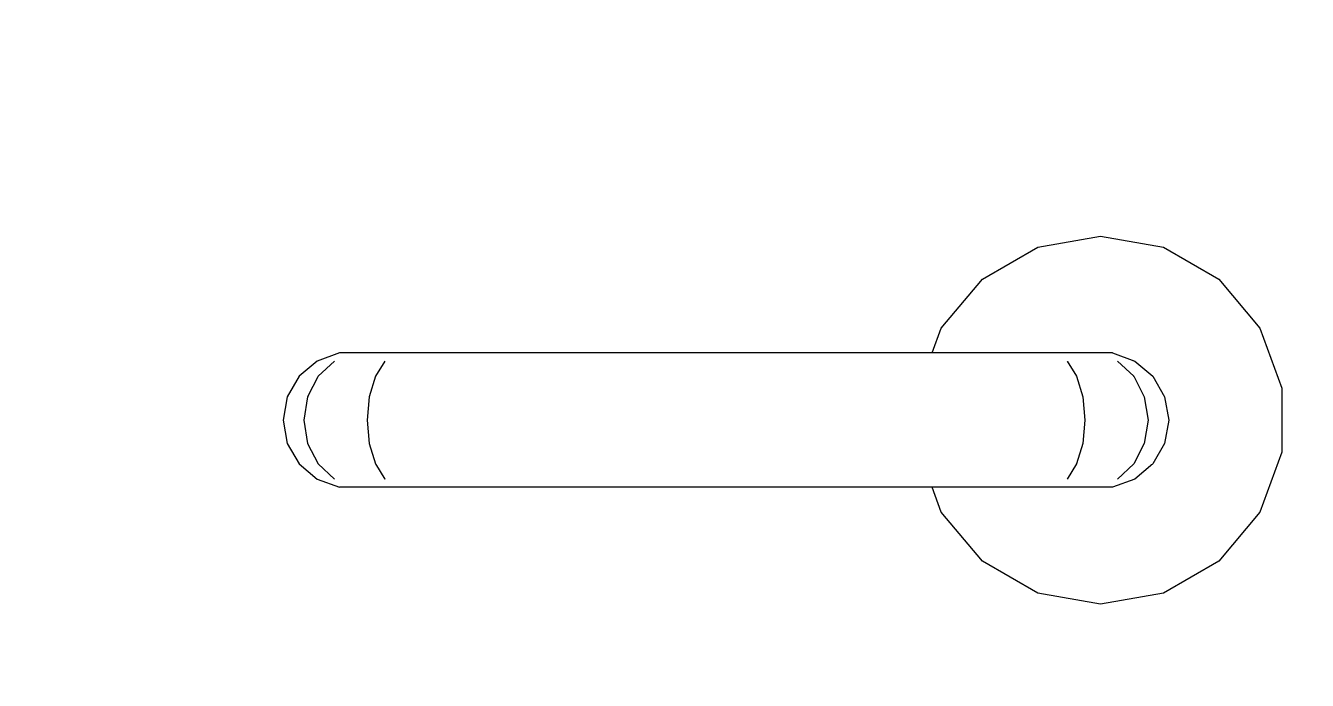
# Model space of a CAD drawing. Header units: millimetres. Extents: x -15634 to 67596, y -3027 to 55843.
# Drawn here: x 23108.6 to 23296.7, y 30557.4 to 30653.5 of the extents above; entities that cross this region are included whole.
import ezdxf

# ---------------------------------------------------------------- set-up
doc = ezdxf.new("R2010")
doc.units = ezdxf.units.MM
doc.header["$MEASUREMENT"] = 0
doc.set_wipeout_variables(frame=1)
doc.linetypes.add('Wipeout_Contour', pattern=[1000, 0, -1000])
doc.layers.add('Dimensioning - General', color=7, linetype='Continuous')
doc.layers.add('Structural - Bearing', color=7, linetype='Continuous')
for name, color, linetype, lineweight, true_color in [('Dimensioning - General_Pen_No__61', 7, 'Continuous', 20, 0x6a6a6a), ('Dimensioning - General_Pen_No__88', 7, 'Continuous', 20, 0xfd4435), ('Structural - Bearing_Pen_No__82', 7, 'Continuous', 20, 0xaaaaaa)]:
    doc.layers.add(name, color=color, linetype=linetype, lineweight=lineweight, true_color=true_color)
doc.styles.add('GENERATED_STYLE_6', font='calibril.ttf')
doc.dimstyles.new('GENERATED_STYLE__3', dxfattribs={"dimtxt": 195.999997, "dimasz": 106.4, "dimexe": 0.18, "dimexo": 0.0625, "dimgap": 0.09, "dimtad": 1, "dimdec": 0, "dimlfac": 0.1, "dimzin": 0, "dimdsep": 46, "dimtxsty": 'GENERATED_STYLE_6', "dimblk": 'ARROWHEAD_2', "dimblk1": 'ARROWHEAD_2', "dimblk2": 'ARROWHEAD_2', "dimcen": 0.09, "dimse1": 1, "dimse2": 1, "dimclrd": 256, "dimclre": 256, "dimclrt": 256, "dimadec": 0, "dimazin": 0, "dimtfac": 1, "dimtdec": 4, "dimtmove": 0, "dimatfit": 3, "dimfxl": 1, "dimtolj": 1, "dimtzin": 0, "dimarcsym": 0})

# ---------------------------------------------------------------- blocks, each defined once
blk = doc.blocks.new('*D55')
at = {"layer": 'Dimensioning - General_Pen_No__61', "color": 251, "linetype": 'Continuous', "lineweight": 20, "true_color": 0x6a6a6a, "transparency": 16777216}
for p, q in [((27454.43, 32236.02), (27594.43, 32155.19)), ((27629.43, 32195.6), (27419.43, 32195.6)), ((27524.43, 29495.6), (27524.43, 32195.6)), ((27454.43, 29536.02), (27594.43, 29455.19)), ((27629.43, 29495.6), (27419.43, 29495.6))]:
    blk.add_line(p, q, dxfattribs=at)
at = {"layer": 'Dimensioning - General_Pen_No__88', "color": 20, "lineweight": 20, "true_color": 0xfd4435, "transparency": 16777216, "char_height": 196, "attachment_point": 7, "rotation": 90, "style": 'GENERATED_STYLE_6'}
for s, insert in [('\\A1;{\\pql;\\fCalibri Light|b0|i0|c0|p34;20}', (27485.23, 31837.36)), ('\\A1;{\\pql;\\fCalibri Light|b0|i0|c0|p34;270}', (27485.23, 30607.27))]:
    blk.add_mtext(s, dxfattribs=dict(at, insert=insert))
blk = doc.blocks.new('ARROWHEAD_2')
at = {"color": 0, "linetype": 'Continuous', "lineweight": 0}
for p, q in [((-0.3781, -0.655), (0.3781, 0.655)), ((0, 0), (-1, 0))]:
    blk.add_line(p, q, dxfattribs=at)
blk = doc.blocks.new('*D103')
at = {"layer": 'Dimensioning - General_Pen_No__61', "color": 251, "linetype": 'Continuous', "lineweight": 20, "true_color": 0x6a6a6a, "transparency": 16777216}
for p, q in [((28004.43, 32236.02), (28144.43, 32155.19)), ((28179.43, 32195.6), (27969.43, 32195.6)), ((28074.43, 29495.6), (28074.43, 32195.6)), ((28004.43, 29536.02), (28144.43, 29455.19)), ((28179.43, 29495.6), (27969.43, 29495.6))]:
    blk.add_line(p, q, dxfattribs=at)
at = {"layer": 'Dimensioning - General_Pen_No__88', "color": 20, "lineweight": 20, "true_color": 0xfd4435, "transparency": 16777216, "char_height": 196, "attachment_point": 7, "rotation": 90, "style": 'GENERATED_STYLE_6'}
for s, insert in [('\\A1;{\\pql;\\fCalibri Light|b0|i0|c0|p34;20}', (28035.23, 31837.36)), ('\\A1;{\\pql;\\fCalibri Light|b0|i0|c0|p34;270}', (28035.23, 30607.27))]:
    blk.add_mtext(s, dxfattribs=dict(at, insert=insert))
blk = doc.blocks.new('*D130')
at = {"layer": 'Dimensioning - General_Pen_No__61', "color": 251, "linetype": 'Continuous', "lineweight": 20, "true_color": 0x6a6a6a, "transparency": 16777216}
for p, q in [((28554.43, 32436.02), (28694.43, 32355.19)), ((28729.43, 32395.6), (28519.43, 32395.6)), ((28624.43, 29495.6), (28624.43, 32395.6)), ((28554.43, 29536.02), (28694.43, 29455.19)), ((28729.43, 29495.6), (28519.43, 29495.6))]:
    blk.add_line(p, q, dxfattribs=at)
at = {"layer": 'Dimensioning - General_Pen_No__88', "color": 20, "lineweight": 20, "true_color": 0xfd4435, "transparency": 16777216, "insert": (28585.23, 30707.27), "char_height": 196, "attachment_point": 7, "rotation": 90, "style": 'GENERATED_STYLE_6'}
blk.add_mtext('\\A1;{\\pql;\\fCalibri Light|b0|i0|c0|p34;290}', dxfattribs=at)
blk = doc.blocks.new('*D151')
at = {"layer": 'Dimensioning - General_Pen_No__61', "color": 251, "linetype": 'Continuous', "lineweight": 20, "true_color": 0x6a6a6a, "transparency": 16777216}
for p, q in [((34964.93, 32236.02), (35104.93, 32155.19)), ((35139.93, 32195.6), (34929.93, 32195.6)), ((35034.93, 29495.6), (35034.93, 32195.6)), ((34964.93, 29536.02), (35104.93, 29455.19)), ((35139.93, 29495.6), (34929.93, 29495.6))]:
    blk.add_line(p, q, dxfattribs=at)
at = {"layer": 'Dimensioning - General_Pen_No__88', "color": 20, "lineweight": 20, "true_color": 0xfd4435, "transparency": 16777216, "char_height": 196, "attachment_point": 7, "rotation": 90, "style": 'GENERATED_STYLE_6'}
for s, insert in [('\\A1;{\\pql;\\fCalibri Light|b0|i0|c0|p34;20}', (34995.73, 31837.36)), ('\\A1;{\\pql;\\fCalibri Light|b0|i0|c0|p34;270}', (34995.73, 30607.27))]:
    blk.add_mtext(s, dxfattribs=dict(at, insert=insert))
blk = doc.blocks.new('*D199')
at = {"layer": 'Dimensioning - General_Pen_No__61', "color": 251, "linetype": 'Continuous', "lineweight": 20, "true_color": 0x6a6a6a, "transparency": 16777216}
for p, q in [((35514.93, 32236.02), (35654.93, 32155.19)), ((35689.93, 32195.6), (35479.93, 32195.6)), ((35584.93, 29495.6), (35584.93, 32195.6)), ((35514.93, 29536.02), (35654.93, 29455.19)), ((35689.93, 29495.6), (35479.93, 29495.6))]:
    blk.add_line(p, q, dxfattribs=at)
at = {"layer": 'Dimensioning - General_Pen_No__88', "color": 20, "lineweight": 20, "true_color": 0xfd4435, "transparency": 16777216, "char_height": 196, "attachment_point": 7, "rotation": 90, "style": 'GENERATED_STYLE_6'}
for s, insert in [('\\A1;{\\pql;\\fCalibri Light|b0|i0|c0|p34;20}', (35545.73, 31837.36)), ('\\A1;{\\pql;\\fCalibri Light|b0|i0|c0|p34;270}', (35545.73, 30607.27))]:
    blk.add_mtext(s, dxfattribs=dict(at, insert=insert))
blk = doc.blocks.new('*D226')
at = {"layer": 'Dimensioning - General_Pen_No__61', "color": 251, "linetype": 'Continuous', "lineweight": 20, "true_color": 0x6a6a6a, "transparency": 16777216}
for p, q in [((36064.93, 32436.02), (36204.93, 32355.19)), ((36239.93, 32395.6), (36029.93, 32395.6)), ((36134.93, 29495.6), (36134.93, 32395.6)), ((36064.93, 29536.02), (36204.93, 29455.19)), ((36239.93, 29495.6), (36029.93, 29495.6))]:
    blk.add_line(p, q, dxfattribs=at)
at = {"layer": 'Dimensioning - General_Pen_No__88', "color": 20, "lineweight": 20, "true_color": 0xfd4435, "transparency": 16777216, "insert": (36095.73, 30707.27), "char_height": 196, "attachment_point": 7, "rotation": 90, "style": 'GENERATED_STYLE_6'}
blk.add_mtext('\\A1;{\\pql;\\fCalibri Light|b0|i0|c0|p34;290}', dxfattribs=at)

msp = doc.modelspace()

# ---------------------------------------------------------------- wipeouts: each hides what was drawn before it
at = {"color": 254, "linetype": 'Wipeout_Contour', "lineweight": 0, "ltscale": 1037839.966980483}
msp.add_wipeout([(23241.66, 30605.45), (23268.1, 30605.45), (23271.37, 30604.26), (23274.03, 30602.03), (23275.76, 30599.02), (23276.37, 30595.6), (23275.76, 30592.18), (23274.03, 30589.18), (23271.37, 30586.94), (23268.1, 30585.76), (23241.66, 30585.76), (23242.98, 30582.1), (23249.01, 30574.92), (23257.13, 30570.23), (23266.37, 30568.6), (23275.6, 30570.23), (23283.72, 30574.92), (23289.75, 30582.1), (23292.96, 30590.92), (23292.96, 30600.29), (23289.75, 30609.1), (23283.72, 30616.29), (23275.6, 30620.98), (23266.37, 30622.6), (23257.13, 30620.98), (23249.01, 30616.29), (23242.98, 30609.1)], dxfattribs=at).dxf.layer = 'Structural - Bearing'

# ---------------------------------------------------------------- next in the draw order: linework, layer by layer
at = {"layer": 'Structural - Bearing_Pen_No__82', "color": 253, "linetype": 'Continuous', "lineweight": 20, "true_color": 0xaaaaaa}
for p, q in [((23249.01, 30616.29), (23257.13, 30620.98)), ((23257.13, 30620.98), (23266.37, 30622.6)), ((23266.37, 30622.6), (23275.6, 30620.98)), ((23275.6, 30620.98), (23283.72, 30616.29)), ((23242.98, 30609.1), (23249.01, 30616.29)), ((23283.72, 30616.29), (23289.75, 30609.1)), ((23289.75, 30609.1), (23292.96, 30600.29)), ((23292.96, 30600.29), (23292.96, 30590.92)), ((23292.96, 30590.92), (23289.75, 30582.1)), ((23249.01, 30574.92), (23242.98, 30582.1)), ((23289.75, 30582.1), (23283.72, 30574.92)), ((23257.13, 30570.23), (23249.01, 30574.92)), ((23283.72, 30574.92), (23275.6, 30570.23)), ((23266.37, 30568.6), (23257.13, 30570.23)), ((23275.6, 30570.23), (23266.37, 30568.6))]:
    msp.add_line(p, q, dxfattribs=at)

# ---------------------------------------------------------------- next in the draw order: wipeouts: each hides what was drawn before it
at = {"color": 254, "linetype": 'Wipeout_Contour', "lineweight": 0, "ltscale": 153783.421885}
msp.add_wipeout([(23265.91, 30605.45), (23268.84, 30604.26), (23271.37, 30604.26), (23268.1, 30605.45)], dxfattribs=at).dxf.layer = 'Structural - Bearing'
at = {"color": 254, "linetype": 'Wipeout_Contour', "lineweight": 0, "ltscale": 153763.021632}
msp.add_wipeout([(23273.32, 30595.6), (23272.78, 30592.18), (23275.76, 30592.18), (23276.37, 30595.6)], dxfattribs=at).dxf.layer = 'Structural - Bearing'

# ---------------------------------------------------------------- next in the draw order: wipeouts: each hides what was drawn before it
at = {"color": 254, "linetype": 'Wipeout_Contour', "lineweight": 0, "ltscale": 153784.771691}
msp.add_wipeout([(23268.84, 30604.26), (23271.23, 30602.03), (23274.03, 30602.03), (23271.37, 30604.26)], dxfattribs=at).dxf.layer = 'Structural - Bearing'
at = {"color": 254, "linetype": 'Wipeout_Contour', "lineweight": 0, "ltscale": 153750.11703}
msp.add_wipeout([(23272.78, 30592.18), (23271.23, 30589.18), (23274.03, 30589.18), (23275.76, 30592.18)], dxfattribs=at).dxf.layer = 'Structural - Bearing'

# ---------------------------------------------------------------- next in the draw order: wipeouts: each hides what was drawn before it
at = {"color": 254, "linetype": 'Wipeout_Contour', "lineweight": 0, "ltscale": 153772.422725}
msp.add_wipeout([(23259.77, 30605.45), (23261.46, 30604.26), (23268.84, 30604.26), (23265.91, 30605.45)], dxfattribs=at).dxf.layer = 'Structural - Bearing'
at = {"color": 254, "linetype": 'Wipeout_Contour', "lineweight": 0, "ltscale": 153781.469542}
msp.add_wipeout([(23271.23, 30602.03), (23272.78, 30599.02), (23275.76, 30599.02), (23274.03, 30602.03)], dxfattribs=at).dxf.layer = 'Structural - Bearing'
at = {"color": 254, "linetype": 'Wipeout_Contour', "lineweight": 0, "ltscale": 153736.735329}
msp.add_wipeout([(23268.84, 30586.94), (23271.37, 30586.94), (23274.03, 30589.18), (23271.23, 30589.18)], dxfattribs=at).dxf.layer = 'Structural - Bearing'

# ---------------------------------------------------------------- next in the draw order: linework, layer by layer
at = {"layer": 'Structural - Bearing_Pen_No__82', "color": 253, "linetype": 'Continuous', "lineweight": 20, "true_color": 0xaaaaaa}
msp.add_line((23268.1, 30605.45), (23265.91, 30605.45), dxfattribs=at)

# ---------------------------------------------------------------- next in the draw order: wipeouts: each hides what was drawn before it
at = {"color": 254, "linetype": 'Wipeout_Contour', "lineweight": 0, "ltscale": 153772.02734}
msp.add_wipeout([(23268.84, 30604.26), (23261.46, 30604.26), (23262.83, 30602.03), (23271.23, 30602.03)], dxfattribs=at).dxf.layer = 'Structural - Bearing'
at = {"color": 254, "linetype": 'Wipeout_Contour', "lineweight": 0, "ltscale": 153773.91006}
msp.add_wipeout([(23272.78, 30599.02), (23273.32, 30595.6), (23276.37, 30595.6), (23275.76, 30599.02)], dxfattribs=at).dxf.layer = 'Structural - Bearing'
at = {"color": 254, "linetype": 'Wipeout_Contour', "lineweight": 0, "ltscale": 153724.49404}
msp.add_wipeout([(23268.84, 30586.94), (23265.91, 30585.76), (23268.1, 30585.76), (23271.37, 30586.94)], dxfattribs=at).dxf.layer = 'Structural - Bearing'

# ---------------------------------------------------------------- next in the draw order: linework, layer by layer
at = {"layer": 'Structural - Bearing_Pen_No__82', "color": 253, "linetype": 'Continuous', "lineweight": 20, "true_color": 0xaaaaaa}
for p, q in [((23268.1, 30605.45), (23271.37, 30604.26)), ((23275.76, 30599.02), (23276.37, 30595.6)), ((23276.37, 30595.6), (23275.76, 30592.18))]:
    msp.add_line(p, q, dxfattribs=at)

# ---------------------------------------------------------------- next in the draw order: wipeouts: each hides what was drawn before it
at = {"color": 254, "linetype": 'Wipeout_Contour', "lineweight": 0, "ltscale": 153753.579074}
msp.add_wipeout([(23259.77, 30605.45), (23251.6, 30605.45), (23252.03, 30604.26), (23261.46, 30604.26)], dxfattribs=at).dxf.layer = 'Structural - Bearing'
at = {"color": 254, "linetype": 'Wipeout_Contour', "lineweight": 0, "ltscale": 153767.425884}
msp.add_wipeout([(23262.83, 30602.03), (23263.73, 30599.02), (23272.78, 30599.02), (23271.23, 30602.03)], dxfattribs=at).dxf.layer = 'Structural - Bearing'
at = {"color": 254, "linetype": 'Wipeout_Contour', "lineweight": 0, "ltscale": 153748.280353}
msp.add_wipeout([(23264.04, 30595.6), (23263.73, 30592.18), (23272.78, 30592.18), (23273.32, 30595.6)], dxfattribs=at).dxf.layer = 'Structural - Bearing'

# ---------------------------------------------------------------- next in the draw order: linework, layer by layer
at = {"layer": 'Structural - Bearing_Pen_No__82', "color": 253, "linetype": 'Continuous', "lineweight": 20, "true_color": 0xaaaaaa}
for p, q in [((23265.91, 30605.45), (23259.77, 30605.45)), ((23268.84, 30604.26), (23271.23, 30602.03)), ((23271.37, 30604.26), (23274.03, 30602.03)), ((23275.76, 30592.18), (23274.03, 30589.18))]:
    msp.add_line(p, q, dxfattribs=at)

# ---------------------------------------------------------------- next in the draw order: wipeouts: each hides what was drawn before it
at = {"color": 254, "linetype": 'Wipeout_Contour', "lineweight": 0, "ltscale": 153750.440395}
msp.add_wipeout([(23261.46, 30604.26), (23252.03, 30604.26), (23252.38, 30602.03), (23262.83, 30602.03)], dxfattribs=at).dxf.layer = 'Structural - Bearing'
at = {"color": 254, "linetype": 'Wipeout_Contour', "lineweight": 0, "ltscale": 153759.169816}
msp.add_wipeout([(23263.73, 30599.02), (23264.04, 30595.6), (23273.32, 30595.6), (23272.78, 30599.02)], dxfattribs=at).dxf.layer = 'Structural - Bearing'
at = {"color": 254, "linetype": 'Wipeout_Contour', "lineweight": 0, "ltscale": 153736.070534}
msp.add_wipeout([(23262.83, 30589.18), (23271.23, 30589.18), (23272.78, 30592.18), (23263.73, 30592.18)], dxfattribs=at).dxf.layer = 'Structural - Bearing'

# ---------------------------------------------------------------- next in the draw order: linework, layer by layer
at = {"layer": 'Structural - Bearing_Pen_No__82', "color": 253, "linetype": 'Continuous', "lineweight": 20, "true_color": 0xaaaaaa}
for p, q in [((23271.23, 30602.03), (23272.78, 30599.02)), ((23274.03, 30602.03), (23275.76, 30599.02)), ((23272.78, 30599.02), (23273.32, 30595.6)), ((23273.32, 30595.6), (23272.78, 30592.18))]:
    msp.add_line(p, q, dxfattribs=at)

# ---------------------------------------------------------------- next in the draw order: wipeouts: each hides what was drawn before it
at = {"color": 254, "linetype": 'Wipeout_Contour', "lineweight": 0, "ltscale": 153645.094785}
msp.add_wipeout([(23251.6, 30605.45), (23171.14, 30605.45), (23170.71, 30604.26), (23252.03, 30604.26)], dxfattribs=at).dxf.layer = 'Structural - Bearing'
at = {"color": 254, "linetype": 'Wipeout_Contour', "lineweight": 0, "ltscale": 153743.802356}
msp.add_wipeout([(23262.83, 30602.03), (23252.38, 30602.03), (23252.6, 30599.02), (23263.73, 30599.02)], dxfattribs=at).dxf.layer = 'Structural - Bearing'
at = {"color": 254, "linetype": 'Wipeout_Contour', "lineweight": 0, "ltscale": 153723.572256}
msp.add_wipeout([(23264.04, 30595.6), (23252.68, 30595.6), (23252.6, 30592.18), (23263.73, 30592.18)], dxfattribs=at).dxf.layer = 'Structural - Bearing'
at = {"color": 254, "linetype": 'Wipeout_Contour', "lineweight": 0, "ltscale": 153723.987024}
msp.add_wipeout([(23262.83, 30589.18), (23261.46, 30586.94), (23268.84, 30586.94), (23271.23, 30589.18)], dxfattribs=at).dxf.layer = 'Structural - Bearing'

# ---------------------------------------------------------------- next in the draw order: linework, layer by layer
at = {"layer": 'Structural - Bearing_Pen_No__82', "color": 253, "linetype": 'Continuous', "lineweight": 20, "true_color": 0xaaaaaa}
for p, q in [((23241.66, 30605.45), (23242.98, 30609.1)), ((23259.77, 30605.45), (23251.6, 30605.45)), ((23261.46, 30604.26), (23262.83, 30602.03)), ((23272.78, 30592.18), (23271.23, 30589.18)), ((23274.03, 30589.18), (23271.37, 30586.94))]:
    msp.add_line(p, q, dxfattribs=at)

# ---------------------------------------------------------------- next in the draw order: wipeouts: each hides what was drawn before it
at = {"color": 254, "linetype": 'Wipeout_Contour', "lineweight": 0, "ltscale": 153639.645668}
msp.add_wipeout([(23252.03, 30604.26), (23170.71, 30604.26), (23170.36, 30602.03), (23252.38, 30602.03)], dxfattribs=at).dxf.layer = 'Structural - Bearing'
at = {"color": 254, "linetype": 'Wipeout_Contour', "lineweight": 0, "ltscale": 153734.46345}
msp.add_wipeout([(23263.73, 30599.02), (23252.6, 30599.02), (23252.68, 30595.6), (23264.04, 30595.6)], dxfattribs=at).dxf.layer = 'Structural - Bearing'
at = {"color": 254, "linetype": 'Wipeout_Contour', "lineweight": 0, "ltscale": 153712.442235}
msp.add_wipeout([(23263.73, 30592.18), (23252.6, 30592.18), (23252.38, 30589.18), (23262.83, 30589.18)], dxfattribs=at).dxf.layer = 'Structural - Bearing'
at = {"color": 254, "linetype": 'Wipeout_Contour', "lineweight": 0, "ltscale": 153713.490678}
msp.add_wipeout([(23261.46, 30586.94), (23259.77, 30585.76), (23265.91, 30585.76), (23268.84, 30586.94)], dxfattribs=at).dxf.layer = 'Structural - Bearing'

# ---------------------------------------------------------------- next in the draw order: linework, layer by layer
at = {"layer": 'Structural - Bearing_Pen_No__82', "color": 253, "linetype": 'Continuous', "lineweight": 20, "true_color": 0xaaaaaa}
for p, q in [((23262.83, 30602.03), (23263.73, 30599.02)), ((23263.73, 30599.02), (23264.04, 30595.6)), ((23264.04, 30595.6), (23263.73, 30592.18)), ((23271.23, 30589.18), (23268.84, 30586.94)), ((23271.37, 30586.94), (23268.1, 30585.76)), ((23268.1, 30585.76), (23265.91, 30585.76))]:
    msp.add_line(p, q, dxfattribs=at)

# ---------------------------------------------------------------- next in the draw order: wipeouts: each hides what was drawn before it
at = {"color": 254, "linetype": 'Wipeout_Contour', "lineweight": 0, "ltscale": 153536.638604}
msp.add_wipeout([(23171.14, 30605.45), (23162.97, 30605.45), (23161.28, 30604.26), (23170.71, 30604.26)], dxfattribs=at).dxf.layer = 'Structural - Bearing'
at = {"color": 254, "linetype": 'Wipeout_Contour', "lineweight": 0, "ltscale": 153631.296543}
msp.add_wipeout([(23252.38, 30602.03), (23170.36, 30602.03), (23170.13, 30599.02), (23252.6, 30599.02)], dxfattribs=at).dxf.layer = 'Structural - Bearing'
at = {"color": 254, "linetype": 'Wipeout_Contour', "lineweight": 0, "ltscale": 153610.155417}
msp.add_wipeout([(23252.68, 30595.6), (23170.05, 30595.6), (23170.13, 30592.18), (23252.6, 30592.18)], dxfattribs=at).dxf.layer = 'Structural - Bearing'
at = {"color": 254, "linetype": 'Wipeout_Contour', "lineweight": 0, "ltscale": 153702.393386}
msp.add_wipeout([(23262.83, 30589.18), (23252.38, 30589.18), (23252.03, 30586.94), (23261.46, 30586.94)], dxfattribs=at).dxf.layer = 'Structural - Bearing'

# ---------------------------------------------------------------- next in the draw order: linework, layer by layer
at = {"layer": 'Structural - Bearing_Pen_No__82', "color": 253, "linetype": 'Continuous', "lineweight": 20, "true_color": 0xaaaaaa}
for p, q in [((23251.6, 30605.45), (23171.14, 30605.45)), ((23263.73, 30592.18), (23262.83, 30589.18))]:
    msp.add_line(p, q, dxfattribs=at)

# ---------------------------------------------------------------- next in the draw order: wipeouts: each hides what was drawn before it
at = {"color": 254, "linetype": 'Wipeout_Contour', "lineweight": 0, "ltscale": 153528.88301}
msp.add_wipeout([(23170.71, 30604.26), (23161.28, 30604.26), (23159.9, 30602.03), (23170.36, 30602.03)], dxfattribs=at).dxf.layer = 'Structural - Bearing'
at = {"color": 254, "linetype": 'Wipeout_Contour', "lineweight": 0, "ltscale": 153621.05464}
msp.add_wipeout([(23252.6, 30599.02), (23170.13, 30599.02), (23170.05, 30595.6), (23252.68, 30595.6)], dxfattribs=at).dxf.layer = 'Structural - Bearing'
at = {"color": 254, "linetype": 'Wipeout_Contour', "lineweight": 0, "ltscale": 153599.91348}
msp.add_wipeout([(23252.6, 30592.18), (23170.13, 30592.18), (23170.36, 30589.18), (23252.38, 30589.18)], dxfattribs=at).dxf.layer = 'Structural - Bearing'
at = {"color": 254, "linetype": 'Wipeout_Contour', "lineweight": 0, "ltscale": 153694.639836}
msp.add_wipeout([(23261.46, 30586.94), (23252.03, 30586.94), (23251.6, 30585.76), (23259.77, 30585.76)], dxfattribs=at).dxf.layer = 'Structural - Bearing'

# ---------------------------------------------------------------- next in the draw order: linework, layer by layer
at = {"layer": 'Structural - Bearing_Pen_No__82', "color": 253, "linetype": 'Continuous', "lineweight": 20, "true_color": 0xaaaaaa}
for p, q in [((23262.83, 30589.18), (23261.46, 30586.94)), ((23265.91, 30585.76), (23259.77, 30585.76))]:
    msp.add_line(p, q, dxfattribs=at)

# ---------------------------------------------------------------- next in the draw order: wipeouts: each hides what was drawn before it
at = {"color": 254, "linetype": 'Wipeout_Contour', "lineweight": 0, "ltscale": 153517.844754}
msp.add_wipeout([(23156.82, 30605.45), (23153.89, 30604.26), (23161.28, 30604.26), (23162.97, 30605.45)], dxfattribs=at).dxf.layer = 'Structural - Bearing'
at = {"color": 254, "linetype": 'Wipeout_Contour', "lineweight": 0, "ltscale": 153518.825809}
msp.add_wipeout([(23170.36, 30602.03), (23159.9, 30602.03), (23159, 30599.02), (23170.13, 30599.02)], dxfattribs=at).dxf.layer = 'Structural - Bearing'
at = {"color": 254, "linetype": 'Wipeout_Contour', "lineweight": 0, "ltscale": 153496.775258}
msp.add_wipeout([(23170.05, 30595.6), (23158.69, 30595.6), (23159, 30592.18), (23170.13, 30592.18)], dxfattribs=at).dxf.layer = 'Structural - Bearing'
at = {"color": 254, "linetype": 'Wipeout_Contour', "lineweight": 0, "ltscale": 153591.564027}
msp.add_wipeout([(23252.38, 30589.18), (23170.36, 30589.18), (23170.71, 30586.94), (23252.03, 30586.94)], dxfattribs=at).dxf.layer = 'Structural - Bearing'

# ---------------------------------------------------------------- next in the draw order: linework, layer by layer
at = {"layer": 'Structural - Bearing_Pen_No__82', "color": 253, "linetype": 'Continuous', "lineweight": 20, "true_color": 0xaaaaaa}
msp.add_line((23171.14, 30605.45), (23162.97, 30605.45), dxfattribs=at)

# ---------------------------------------------------------------- next in the draw order: wipeouts: each hides what was drawn before it
at = {"color": 254, "linetype": 'Wipeout_Contour', "lineweight": 0, "ltscale": 153507.354859}
msp.add_wipeout([(23153.89, 30604.26), (23151.51, 30602.03), (23159.9, 30602.03), (23161.28, 30604.26)], dxfattribs=at).dxf.layer = 'Structural - Bearing'
at = {"color": 254, "linetype": 'Wipeout_Contour', "lineweight": 0, "ltscale": 153507.682511}
msp.add_wipeout([(23170.13, 30599.02), (23159, 30599.02), (23158.69, 30595.6), (23170.05, 30595.6)], dxfattribs=at).dxf.layer = 'Structural - Bearing'
at = {"color": 254, "linetype": 'Wipeout_Contour', "lineweight": 0, "ltscale": 153487.419804}
msp.add_wipeout([(23170.13, 30592.18), (23159, 30592.18), (23159.9, 30589.18), (23170.36, 30589.18)], dxfattribs=at).dxf.layer = 'Structural - Bearing'
at = {"color": 254, "linetype": 'Wipeout_Contour', "lineweight": 0, "ltscale": 153586.11392}
msp.add_wipeout([(23252.03, 30586.94), (23170.71, 30586.94), (23171.14, 30585.76), (23251.6, 30585.76)], dxfattribs=at).dxf.layer = 'Structural - Bearing'

# ---------------------------------------------------------------- next in the draw order: linework, layer by layer
at = {"layer": 'Structural - Bearing_Pen_No__82', "color": 253, "linetype": 'Continuous', "lineweight": 20, "true_color": 0xaaaaaa}
for p, q in [((23242.98, 30582.1), (23241.66, 30585.76)), ((23259.77, 30585.76), (23251.6, 30585.76))]:
    msp.add_line(p, q, dxfattribs=at)

# ---------------------------------------------------------------- next in the draw order: wipeouts: each hides what was drawn before it
at = {"color": 254, "linetype": 'Wipeout_Contour', "lineweight": 0, "ltscale": 153506.878112}
msp.add_wipeout([(23154.63, 30605.45), (23151.37, 30604.26), (23153.89, 30604.26), (23156.82, 30605.45)], dxfattribs=at).dxf.layer = 'Structural - Bearing'
at = {"color": 254, "linetype": 'Wipeout_Contour', "lineweight": 0, "ltscale": 153495.268026}
msp.add_wipeout([(23151.51, 30602.03), (23149.95, 30599.02), (23159, 30599.02), (23159.9, 30602.03)], dxfattribs=at).dxf.layer = 'Structural - Bearing'
at = {"color": 254, "linetype": 'Wipeout_Contour', "lineweight": 0, "ltscale": 153472.136688}
msp.add_wipeout([(23158.69, 30595.6), (23149.41, 30595.6), (23149.95, 30592.18), (23159, 30592.18)], dxfattribs=at).dxf.layer = 'Structural - Bearing'
at = {"color": 254, "linetype": 'Wipeout_Contour', "lineweight": 0, "ltscale": 153480.766735}
msp.add_wipeout([(23170.36, 30589.18), (23159.9, 30589.18), (23161.28, 30586.94), (23170.71, 30586.94)], dxfattribs=at).dxf.layer = 'Structural - Bearing'

# ---------------------------------------------------------------- next in the draw order: linework, layer by layer
at = {"layer": 'Structural - Bearing_Pen_No__82', "color": 253, "linetype": 'Continuous', "lineweight": 20, "true_color": 0xaaaaaa}
for p, q in [((23156.82, 30605.45), (23154.63, 30605.45)), ((23162.97, 30605.45), (23156.82, 30605.45)), ((23161.28, 30604.26), (23159.9, 30602.03))]:
    msp.add_line(p, q, dxfattribs=at)

# ---------------------------------------------------------------- next in the draw order: wipeouts: each hides what was drawn before it
at = {"color": 254, "linetype": 'Wipeout_Contour', "lineweight": 0, "ltscale": 153494.64972}
msp.add_wipeout([(23151.37, 30604.26), (23148.71, 30602.03), (23151.51, 30602.03), (23153.89, 30604.26)], dxfattribs=at).dxf.layer = 'Structural - Bearing'
at = {"color": 254, "linetype": 'Wipeout_Contour', "lineweight": 0, "ltscale": 153483.045672}
msp.add_wipeout([(23149.95, 30599.02), (23149.41, 30595.6), (23158.69, 30595.6), (23159, 30599.02)], dxfattribs=at).dxf.layer = 'Structural - Bearing'
at = {"color": 254, "linetype": 'Wipeout_Contour', "lineweight": 0, "ltscale": 153463.857249}
msp.add_wipeout([(23149.95, 30592.18), (23151.51, 30589.18), (23159.9, 30589.18), (23159, 30592.18)], dxfattribs=at).dxf.layer = 'Structural - Bearing'
at = {"color": 254, "linetype": 'Wipeout_Contour', "lineweight": 0, "ltscale": 153477.616113}
msp.add_wipeout([(23170.71, 30586.94), (23161.28, 30586.94), (23162.97, 30585.76), (23171.14, 30585.76)], dxfattribs=at).dxf.layer = 'Structural - Bearing'

# ---------------------------------------------------------------- next in the draw order: linework, layer by layer
at = {"layer": 'Structural - Bearing_Pen_No__82', "color": 253, "linetype": 'Continuous', "lineweight": 20, "true_color": 0xaaaaaa}
for p, q in [((23154.63, 30605.45), (23151.37, 30604.26)), ((23159.9, 30602.03), (23159, 30599.02)), ((23159, 30599.02), (23158.69, 30595.6)), ((23158.69, 30595.6), (23159, 30592.18)), ((23251.6, 30585.76), (23171.14, 30585.76))]:
    msp.add_line(p, q, dxfattribs=at)

# ---------------------------------------------------------------- next in the draw order: wipeouts: each hides what was drawn before it
at = {"color": 254, "linetype": 'Wipeout_Contour', "lineweight": 0, "ltscale": 153481.268823}
msp.add_wipeout([(23148.71, 30602.03), (23146.97, 30599.02), (23149.95, 30599.02), (23151.51, 30602.03)], dxfattribs=at).dxf.layer = 'Structural - Bearing'
at = {"color": 254, "linetype": 'Wipeout_Contour', "lineweight": 0, "ltscale": 153457.442749}
msp.add_wipeout([(23149.41, 30595.6), (23146.37, 30595.6), (23146.97, 30592.18), (23149.95, 30592.18)], dxfattribs=at).dxf.layer = 'Structural - Bearing'
at = {"color": 254, "linetype": 'Wipeout_Contour', "lineweight": 0, "ltscale": 153459.231889}
msp.add_wipeout([(23159.9, 30589.18), (23151.51, 30589.18), (23153.89, 30586.94), (23161.28, 30586.94)], dxfattribs=at).dxf.layer = 'Structural - Bearing'

# ---------------------------------------------------------------- next in the draw order: linework, layer by layer
at = {"layer": 'Structural - Bearing_Pen_No__82', "color": 253, "linetype": 'Continuous', "lineweight": 20, "true_color": 0xaaaaaa}
for p, q in [((23151.37, 30604.26), (23148.71, 30602.03)), ((23153.89, 30604.26), (23151.51, 30602.03)), ((23159, 30592.18), (23159.9, 30589.18))]:
    msp.add_line(p, q, dxfattribs=at)

# ---------------------------------------------------------------- next in the draw order: wipeouts: each hides what was drawn before it
at = {"color": 254, "linetype": 'Wipeout_Contour', "lineweight": 0, "ltscale": 153468.352768}
msp.add_wipeout([(23146.97, 30599.02), (23146.37, 30595.6), (23149.41, 30595.6), (23149.95, 30599.02)], dxfattribs=at).dxf.layer = 'Structural - Bearing'
at = {"color": 254, "linetype": 'Wipeout_Contour', "lineweight": 0, "ltscale": 153449.855205}
msp.add_wipeout([(23146.97, 30592.18), (23148.71, 30589.18), (23151.51, 30589.18), (23149.95, 30592.18)], dxfattribs=at).dxf.layer = 'Structural - Bearing'
at = {"color": 254, "linetype": 'Wipeout_Contour', "lineweight": 0, "ltscale": 153458.815068}
msp.add_wipeout([(23161.28, 30586.94), (23153.89, 30586.94), (23156.82, 30585.76), (23162.97, 30585.76)], dxfattribs=at).dxf.layer = 'Structural - Bearing'

# ---------------------------------------------------------------- next in the draw order: linework, layer by layer
at = {"layer": 'Structural - Bearing_Pen_No__82', "color": 253, "linetype": 'Continuous', "lineweight": 20, "true_color": 0xaaaaaa}
for p, q in [((23148.71, 30602.03), (23146.97, 30599.02)), ((23151.51, 30602.03), (23149.95, 30599.02)), ((23146.97, 30599.02), (23146.37, 30595.6)), ((23149.95, 30599.02), (23149.41, 30595.6)), ((23146.37, 30595.6), (23146.97, 30592.18)), ((23149.41, 30595.6), (23149.95, 30592.18)), ((23159.9, 30589.18), (23161.28, 30586.94)), ((23171.14, 30585.76), (23162.97, 30585.76))]:
    msp.add_line(p, q, dxfattribs=at)

# ---------------------------------------------------------------- next in the draw order: wipeouts: each hides what was drawn before it
at = {"color": 254, "linetype": 'Wipeout_Contour', "lineweight": 0, "ltscale": 153446.522794}
msp.add_wipeout([(23148.71, 30589.18), (23151.37, 30586.94), (23153.89, 30586.94), (23151.51, 30589.18)], dxfattribs=at).dxf.layer = 'Structural - Bearing'

# ---------------------------------------------------------------- next in the draw order: linework, layer by layer
at = {"layer": 'Structural - Bearing_Pen_No__82', "color": 253, "linetype": 'Continuous', "lineweight": 20, "true_color": 0xaaaaaa}
for p, q in [((23146.97, 30592.18), (23148.71, 30589.18)), ((23149.95, 30592.18), (23151.51, 30589.18))]:
    msp.add_line(p, q, dxfattribs=at)

# ---------------------------------------------------------------- next in the draw order: wipeouts: each hides what was drawn before it
at = {"color": 254, "linetype": 'Wipeout_Contour', "lineweight": 0, "ltscale": 153447.844223}
msp.add_wipeout([(23151.37, 30586.94), (23154.63, 30585.76), (23156.82, 30585.76), (23153.89, 30586.94)], dxfattribs=at).dxf.layer = 'Structural - Bearing'

# ---------------------------------------------------------------- next in the draw order: linework, layer by layer
at = {"layer": 'Structural - Bearing_Pen_No__82', "color": 253, "linetype": 'Continuous', "lineweight": 20, "true_color": 0xaaaaaa}
for p, q in [((23148.71, 30589.18), (23151.37, 30586.94)), ((23151.51, 30589.18), (23153.89, 30586.94)), ((23151.37, 30586.94), (23154.63, 30585.76)), ((23156.82, 30585.76), (23154.63, 30585.76)), ((23162.97, 30585.76), (23156.82, 30585.76))]:
    msp.add_line(p, q, dxfattribs=at)

# ---------------------------------------------------------------- next in the draw order: dimensions: what is measured, and where the dimension line sits
at = {"layer": 'Dimensioning - General', "color": 251, "linetype": 'Continuous', "lineweight": 20, "true_color": 0x6a6a6a}
for base, p1, p2, picture, middle in [((28624.43, 32395.6), (2323.5, 29495.6), (2262.36, 32395.6), '*D130', (28487.23, 30931.4)), ((36134.93, 32395.6), (9834, 29495.6), (9772.86, 32395.6), '*D226', (35997.73, 30931.4)), ((28074.43, 32195.6), (-284.94, 29495.6), (-270.89, 32195.6), '*D103', (27937.23, 30831.4)), ((27524.43, 32195.6), (95.61, 29495.6), (35.39, 32195.6), '*D55', (27387.23, 30831.4)), ((35584.93, 32195.6), (7225.55, 29495.6), (7239.61, 32195.6), '*D199', (35447.73, 30831.4)), ((35034.93, 32195.6), (7606.11, 29495.6), (7545.89, 32195.6), '*D151', (34897.73, 30831.4))]:
    dim = msp.add_linear_dim(base=base, p1=p1, p2=p2, angle=90, dimstyle='GENERATED_STYLE__3', dxfattribs=at)
    dim.commit()
    dim.dimension.update_dxf_attribs({"geometry": picture, "text_midpoint": middle, "dimtype": 160, "text_rotation": 90})

doc.saveas('drawing.dxf')
